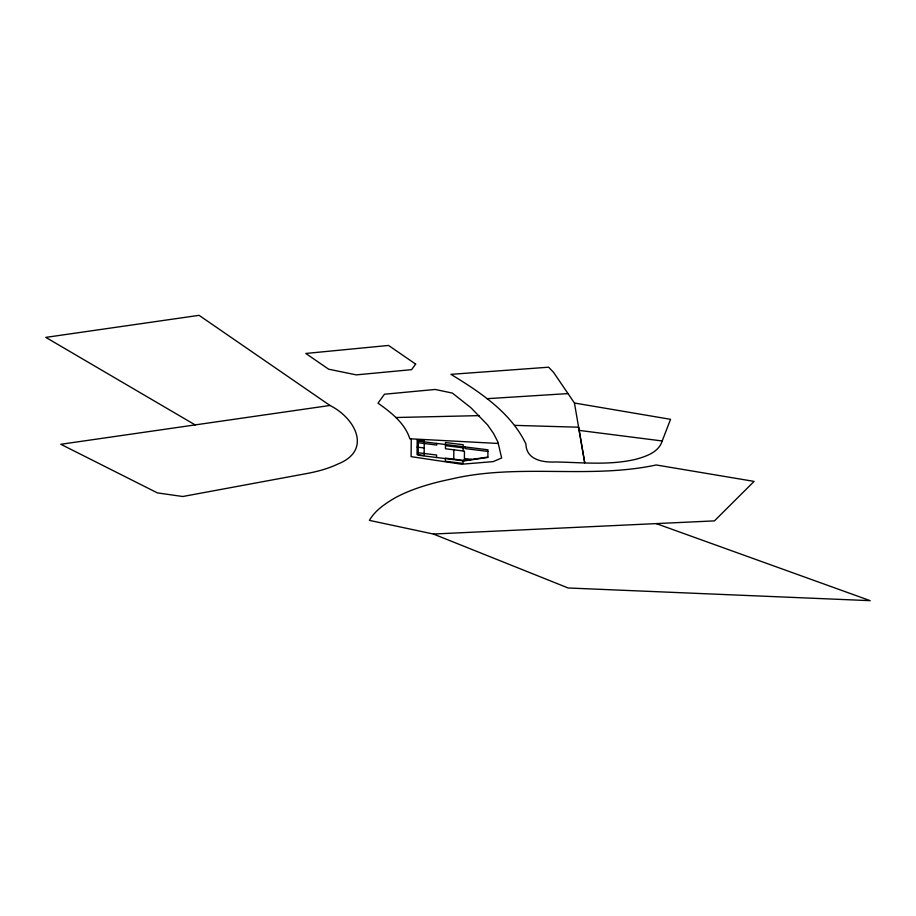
<?xml version="1.0" encoding="UTF-8"?>
<svg xmlns="http://www.w3.org/2000/svg" width="916" height="916" viewBox="0 0 916 916"><rect width="100%" height="100%" fill="white"/><g stroke="black" fill="none" stroke-linecap="round" stroke-linejoin="round"><path stroke-width="1.37" d="M411.261 438.844L411.101 456.649L461.687 464.229L493.197 461.607L501.647 458.023L497.926 442.027L493.575 433.531L487.61 424.955L470.996 407.803L452.367 393.079L435.18 389.46L384.457 394.224L377.987 403.155C390.96 412.326 404.826 423.009 409.841 438.775L498.384 443.47M436.566 457.496L436.589 455.034L418.223 452.744M436.692 443.424L436.68 445.05L418.314 442.76M453.752 459.168L453.832 449.813M463.061 460.324L463.027 463.439L445.336 461.24L445.359 458.126L464.366 460.485L464.446 451.13L445.451 448.76L445.508 442.531L463.198 444.729L463.141 450.97M464.881 460.416L464.904 458.561L471.786 459.408M465.007 446.939L464.985 448.577L487.919 451.428M574.447 403.017L670.558 419.322L662.188 440.962C658.741 452.355 646.055 456.431 635.761 459.294C609.541 465.523 582.358 462.465 555.749 461.973C543.199 462.603 526.242 460.095 525.91 443.928C510.762 412.28 479.892 392.071 450.947 374.346L548.615 367.202L553.493 372.285L574.447 403.017L584.74 462.889L578.626 427.211L514.666 425.368M329.966 405.467L60.822 444.283L157.392 492.9L182.776 496.506L306.7 473.549A151.003 52.384 8 0 0 337.66 464.126C372.652 450.477 355.202 417.971 329.966 405.467L199.07 315.333L45.8 337.386L195.154 424.91M462.626 460.737L487.873 457.084M487.037 398.689L568.023 393.594M433.394 534.039L714.446 520.883L754.097 481.392L656.234 464.973C588.702 479.469 518.25 462.946 450.615 479.205A273.873 95.012 8 0 0 395.529 497.594C385.544 503.399 375.308 510.155 369.388 520.368L433.394 534.039L568.149 587.98L870.2 600.667L656.268 523.609M395.861 417.513L479.274 415.624M445.474 445.645L463.175 447.844M417.124 447.111L424.2 447.993M579.152 430.405L662.188 440.962M417.192 439.623L417.055 454.599L424.131 455.481L424.268 440.504L417.192 439.623M418.326 441.134L418.2 455.206L463.943 460.908L487.873 457.439L487.942 449.802L418.326 441.134M415.646 364.099L411.593 369.663L356.21 374.873L328.638 369.194L305.795 353.462L388.544 345.447L415.646 364.099"/></g></svg>
